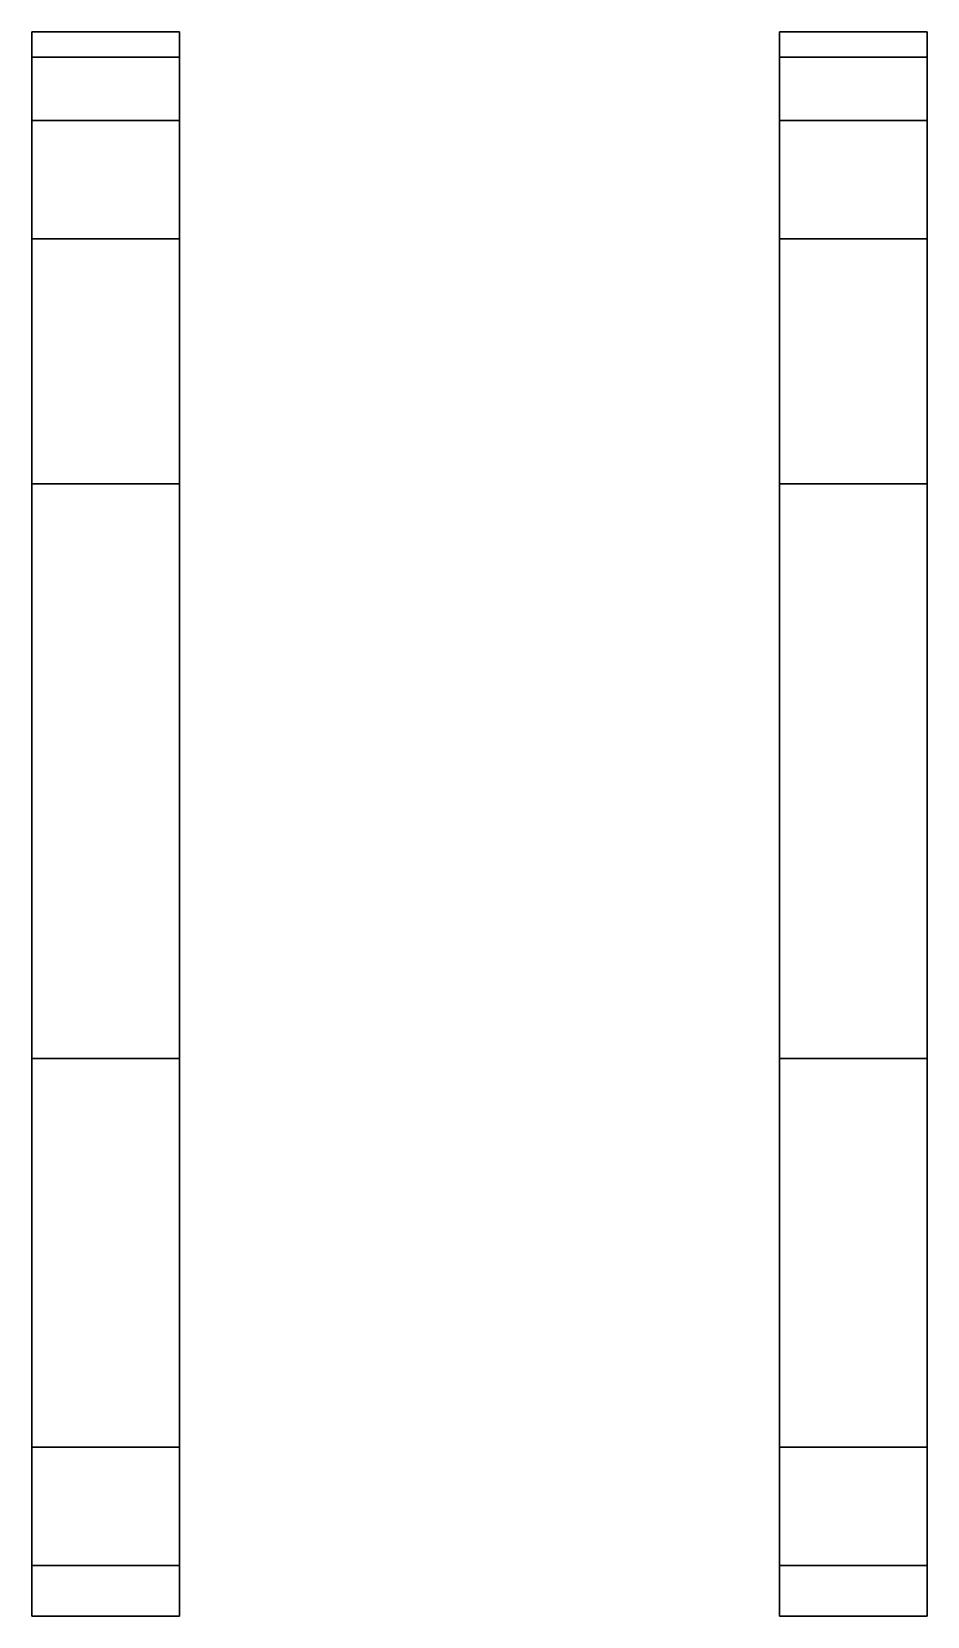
# Model space of a CAD drawing. Extents: x -1.06 to 1.06, y -1.93 to 1.82.
import ezdxf

# ---------------------------------------------------------------- set-up
doc = ezdxf.new("R2010")
doc.units = 0
doc.layers.add('TRACKS', color=1, linetype='CONTINUOUS')

msp = doc.modelspace()

# ---------------------------------------------------------------- linework, layer by layer
at = {"layer": 'TRACKS'}
for points in [[(-1.06, 1.82, 0.61), (-1.06, 1.76, 0.76), (-0.71, 1.76, 0.76), (-0.71, 1.82, 0.61)], [(-0.71, 1.82, 0.61), (-0.71, 1.76, 0.76), (-1.06, 1.76, 0.76), (-1.06, 1.82, 0.61)], [(-0.71, 1.76, 0.46), (-0.71, 1.82, 0.61), (-1.06, 1.82, 0.61), (-1.06, 1.76, 0.46)], [(-1.06, 1.76, 0.46), (-1.06, 1.82, 0.61), (-0.71, 1.82, 0.61), (-0.71, 1.76, 0.46)], [(1.06, 1.76, 0.46), (1.06, 1.82, 0.61), (0.71, 1.82, 0.61), (0.71, 1.76, 0.46)], [(0.71, 1.76, 0.46), (0.71, 1.82, 0.61), (1.06, 1.82, 0.61), (1.06, 1.76, 0.46)], [(0.71, 1.82, 0.61), (0.71, 1.76, 0.76), (1.06, 1.76, 0.76), (1.06, 1.82, 0.61)], [(1.06, 1.82, 0.61), (1.06, 1.76, 0.76), (0.71, 1.76, 0.76), (0.71, 1.82, 0.61)], [(-0.71, 1.33), (-0.71, 1.76, 0.46), (-1.06, 1.76, 0.46), (-1.06, 1.33)], [(-1.06, 1.33), (-1.06, 1.76, 0.46), (-0.71, 1.76, 0.46), (-0.71, 1.33)], [(-0.71, 1.76, 0.76), (-0.71, 1.61, 0.82), (-1.06, 1.61, 0.82), (-1.06, 1.76, 0.76)], [(-1.06, 1.76, 0.76), (-1.06, 1.61, 0.82), (-0.71, 1.61, 0.82), (-0.71, 1.76, 0.76)], [(1.06, 1.33), (1.06, 1.76, 0.46), (0.71, 1.76, 0.46), (0.71, 1.33)], [(0.71, 1.33), (0.71, 1.76, 0.46), (1.06, 1.76, 0.46), (1.06, 1.33)], [(0.71, 1.76, 0.76), (0.71, 1.61, 0.82), (1.06, 1.61, 0.82), (1.06, 1.76, 0.76)], [(1.06, 1.76, 0.76), (1.06, 1.61, 0.82), (0.71, 1.61, 0.82), (0.71, 1.76, 0.76)], [(-1.06, 1.61, 0.82), (-1.06, 0.75, 0.95), (-0.71, 0.75, 0.95), (-0.71, 1.61, 0.82)], [(-0.71, 1.61, 0.82), (-0.71, 0.75, 0.95), (-1.06, 0.75, 0.95), (-1.06, 1.61, 0.82)], [(0.71, 1.61, 0.82), (0.71, 0.75, 0.95), (1.06, 0.75, 0.95), (1.06, 1.61, 0.82)], [(1.06, 1.61, 0.82), (1.06, 0.75, 0.95), (0.71, 0.75, 0.95), (0.71, 1.61, 0.82)], [(-0.71, -1.53), (-0.71, 1.33), (-1.06, 1.33), (-1.06, -1.53)], [(-1.06, -1.53), (-1.06, 1.33), (-0.71, 1.33), (-0.71, -1.53)], [(0.71, -1.53), (0.71, 1.33), (1.06, 1.33), (1.06, -1.53)], [(1.06, -1.53), (1.06, 1.33), (0.71, 1.33), (0.71, -1.53)], [(-0.71, 0.75, 0.95), (-0.71, -0.61, 0.96), (-1.06, -0.61, 0.96), (-1.06, 0.75, 0.95)], [(-1.06, 0.75, 0.95), (-1.06, -0.61, 0.96), (-0.71, -0.61, 0.96), (-0.71, 0.75, 0.95)], [(1.06, 0.75, 0.95), (1.06, -0.61, 0.96), (0.71, -0.61, 0.96), (0.71, 0.75, 0.95)], [(0.71, 0.75, 0.95), (0.71, -0.61, 0.96), (1.06, -0.61, 0.96), (1.06, 0.75, 0.95)], [(-1.06, -0.61, 0.96), (-1.06, -1.53, 0.78), (-0.71, -1.53, 0.78), (-0.71, -0.61, 0.96)], [(-0.71, -0.61, 0.96), (-0.71, -1.53, 0.78), (-1.06, -1.53, 0.78), (-1.06, -0.61, 0.96)], [(0.71, -0.61, 0.96), (0.71, -1.53, 0.78), (1.06, -1.53, 0.78), (1.06, -0.61, 0.96)], [(1.06, -0.61, 0.96), (1.06, -1.53, 0.78), (0.71, -1.53, 0.78), (0.71, -0.61, 0.96)], [(-0.71, -1.81, 0.1), (-0.71, -1.53), (-1.06, -1.53), (-1.06, -1.81, 0.1)], [(-1.06, -1.81, 0.1), (-1.06, -1.53), (-0.71, -1.53), (-0.71, -1.81, 0.1)], [(-1.06, -1.53, 0.78), (-1.06, -1.81, 0.66), (-0.71, -1.81, 0.66), (-0.71, -1.53, 0.78)], [(-0.71, -1.53, 0.78), (-0.71, -1.81, 0.66), (-1.06, -1.81, 0.66), (-1.06, -1.53, 0.78)], [(1.06, -1.81, 0.1), (1.06, -1.53), (0.71, -1.53), (0.71, -1.81, 0.1)], [(0.71, -1.81, 0.1), (0.71, -1.53), (1.06, -1.53), (1.06, -1.81, 0.1)], [(0.71, -1.53, 0.78), (0.71, -1.81, 0.66), (1.06, -1.81, 0.66), (1.06, -1.53, 0.78)], [(1.06, -1.53, 0.78), (1.06, -1.81, 0.66), (0.71, -1.81, 0.66), (0.71, -1.53, 0.78)], [(-1.06, -1.93, 0.38), (-1.06, -1.81, 0.1), (-0.71, -1.81, 0.1), (-0.71, -1.93, 0.38)], [(-0.71, -1.93, 0.38), (-0.71, -1.81, 0.1), (-1.06, -1.81, 0.1), (-1.06, -1.93, 0.38)], [(-0.71, -1.81, 0.66), (-0.71, -1.93, 0.38), (-1.06, -1.93, 0.38), (-1.06, -1.81, 0.66)], [(-1.06, -1.81, 0.66), (-1.06, -1.93, 0.38), (-0.71, -1.93, 0.38), (-0.71, -1.81, 0.66)], [(1.06, -1.81, 0.66), (1.06, -1.93, 0.38), (0.71, -1.93, 0.38), (0.71, -1.81, 0.66)], [(0.71, -1.81, 0.66), (0.71, -1.93, 0.38), (1.06, -1.93, 0.38), (1.06, -1.81, 0.66)], [(0.71, -1.93, 0.38), (0.71, -1.81, 0.1), (1.06, -1.81, 0.1), (1.06, -1.93, 0.38)], [(1.06, -1.93, 0.38), (1.06, -1.81, 0.1), (0.71, -1.81, 0.1), (0.71, -1.93, 0.38)]]:
    msp.add_3dface(points, dxfattribs=at)

doc.saveas('drawing.dxf')
